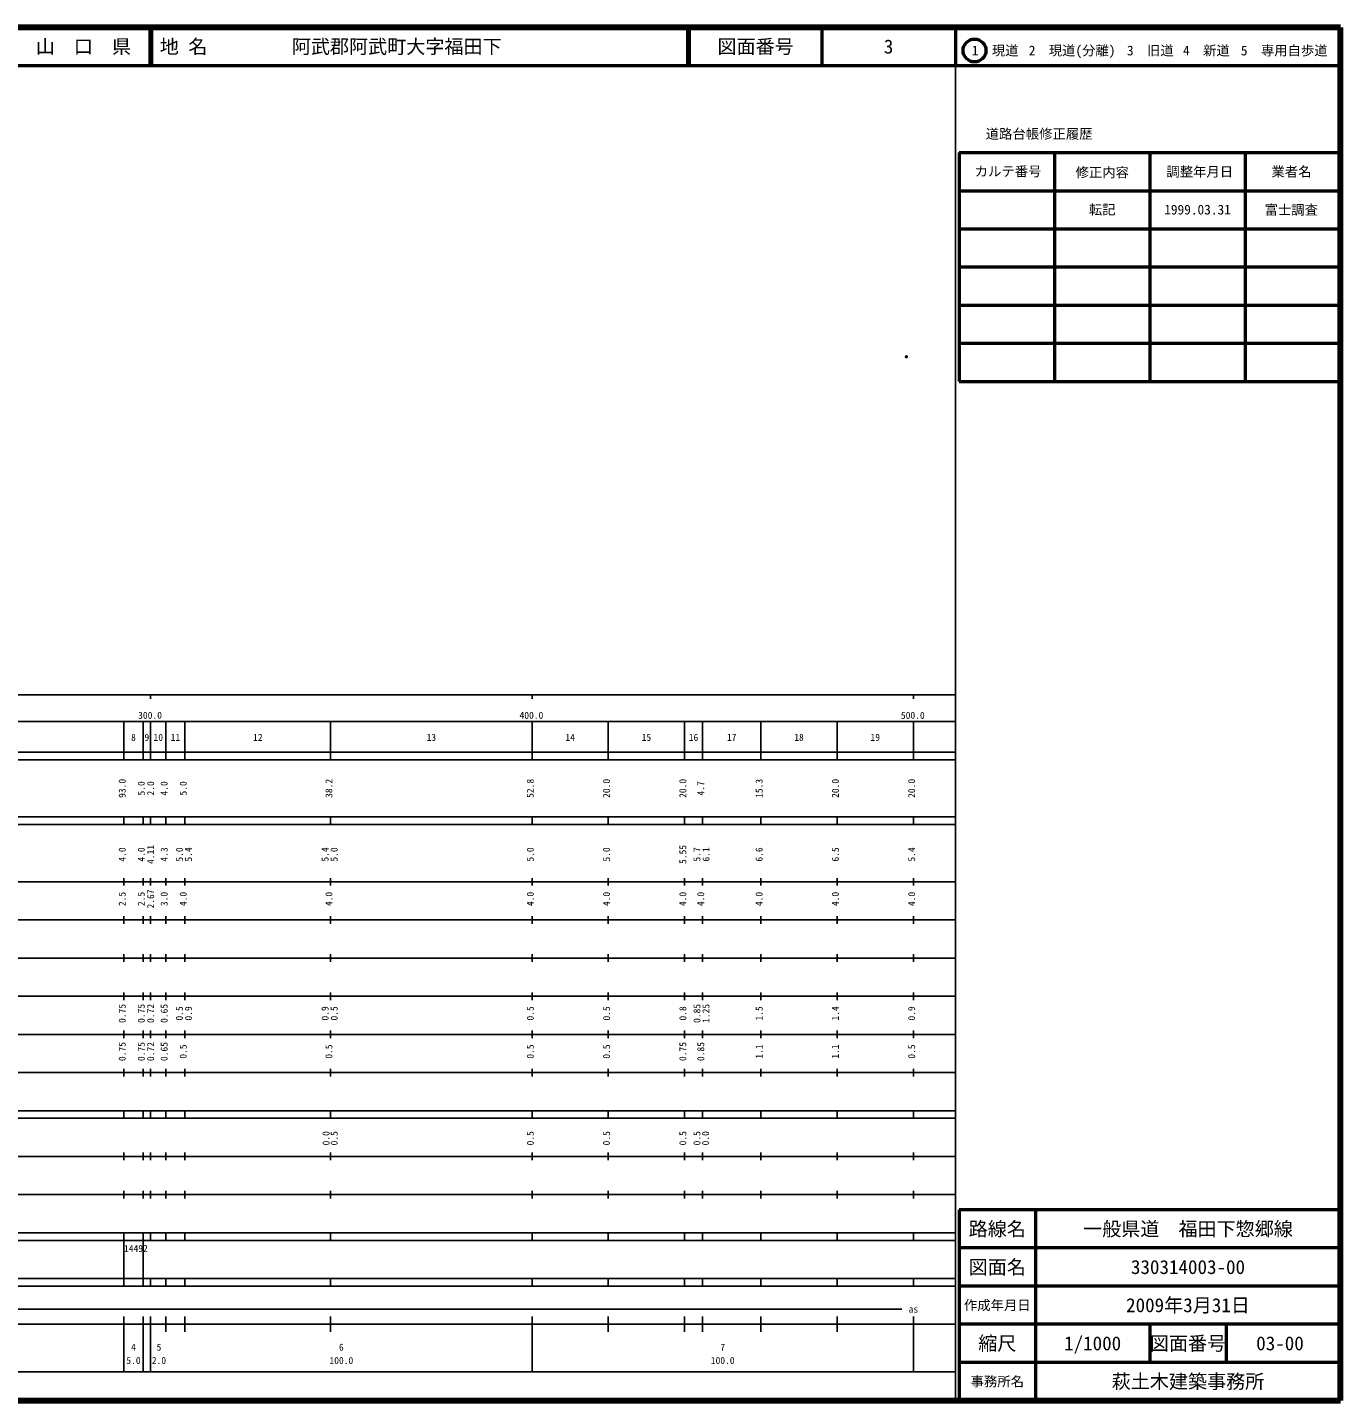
# Model space of a CAD drawing. Units: millimetres on the paper. Extents: x 40 to 680, y 20 to 380.
# Drawn here: x 335.7 to 680, y 20 to 380 of the extents above; entities that cross this region are included whole.
import ezdxf
from ezdxf.enums import TextEntityAlignment as Align

# ---------------------------------------------------------------- set-up
doc = ezdxf.new("R2010")
doc.units = ezdxf.units.MM
doc.header["$PDMODE"] = 32
doc.header["$PDSIZE"] = 0.5
doc.layers.add('M-OTRS', color=6, linetype='Continuous')
doc.layers.add('M-TTL-TXT', color=7, linetype='Continuous')
for name, color, linetype, lineweight in [('M-TTL', 2, 'Continuous', 140), ('M-TTL-BAND', 7, 'Continuous', 25), ('M-TTL-FRAM', 2, 'Continuous', 50), ('M-TTL-LINE', 7, 'Continuous', 50)]:
    doc.layers.add(name, color=color, linetype=linetype, lineweight=lineweight)
doc.styles.add('ＭＳ ゴシック', font='')
doc.styles.get('ＭＳ ゴシック').set_extended_font_data('MS Gothic')

msp = doc.modelspace()

# ---------------------------------------------------------------- linework, layer by layer
at = {"layer": 'M-OTRS'}
msp.add_point((566.151, 293.684), dxfattribs=at)
at = {"layer": 'M-TTL'}
for p, q in [((680, 380), (40, 380)), ((680, 20), (680, 380)), ((40, 20), (680, 20))]:
    msp.add_line(p, q, dxfattribs=at)
at = {"layer": 'M-TTL-BAND'}
for p, q in [((579, 20), (579, 370)), ((40, 205), (579, 205)), ((368, 205), (368, 204)), ((468, 205), (468, 204)), ((568, 205), (568, 204)), ((68, 198), (579, 198)), ((361, 188), (361, 198)), ((366, 188), (366, 198)), ((368, 188), (368, 198)), ((372, 188), (372, 198)), ((377, 188), (377, 198)), ((415.2, 188), (415.2, 198)), ((468, 188), (468, 198)), ((488, 188), (488, 198)), ((508, 188), (508, 198)), ((512.7, 188), (512.7, 198)), ((528, 188), (528, 198)), ((548, 188), (548, 198)), ((568, 188), (568, 198)), ((40, 190), (579, 190)), ((40, 188), (579, 188)), ((40, 173), (579, 173)), ((361, 171), (361, 173)), ((366, 171), (366, 173)), ((368, 171), (368, 173)), ((372, 171), (372, 173)), ((377, 171), (377, 173)), ((415.2, 171), (415.2, 173)), ((468, 171), (468, 173)), ((488, 171), (488, 173)), ((508, 171), (508, 173)), ((512.7, 171), (512.7, 173)), ((528, 171), (528, 173)), ((548, 171), (548, 173)), ((568, 171), (568, 173)), ((40, 171), (579, 171)), ((40, 156), (579, 156)), ((361, 155), (361, 157)), ((366, 155), (366, 157)), ((368, 155), (368, 157)), ((372, 155), (372, 157)), ((377, 155), (377, 157)), ((415.2, 155), (415.2, 157)), ((468, 155), (468, 157)), ((488, 155), (488, 157)), ((508, 155), (508, 157)), ((512.7, 155), (512.7, 157)), ((528, 155), (528, 157)), ((548, 155), (548, 157)), ((568, 155), (568, 157)), ((46, 146), (579, 146)), ((361, 145), (361, 147)), ((366, 145), (366, 147)), ((368, 145), (368, 147)), ((372, 145), (372, 147)), ((377, 145), (377, 147)), ((415.2, 145), (415.2, 147)), ((468, 145), (468, 147)), ((488, 145), (488, 147)), ((508, 145), (508, 147)), ((512.7, 145), (512.7, 147)), ((528, 145), (528, 147)), ((548, 145), (548, 147)), ((568, 145), (568, 147)), ((361, 135), (361, 137)), ((366, 135), (366, 137)), ((368, 135), (368, 137)), ((372, 135), (372, 137)), ((377, 135), (377, 137)), ((415.2, 135), (415.2, 137)), ((468, 135), (468, 137)), ((488, 135), (488, 137)), ((508, 135), (508, 137)), ((512.7, 135), (512.7, 137)), ((528, 135), (528, 137)), ((548, 135), (548, 137)), ((568, 135), (568, 137)), ((52, 136), (579, 136)), ((46, 126), (579, 126)), ((361, 125), (361, 127)), ((366, 125), (366, 127)), ((368, 125), (368, 127)), ((372, 125), (372, 127)), ((377, 125), (377, 127)), ((415.2, 125), (415.2, 127)), ((468, 125), (468, 127)), ((488, 125), (488, 127)), ((508, 125), (508, 127)), ((512.7, 125), (512.7, 127)), ((528, 125), (528, 127)), ((548, 125), (548, 127)), ((568, 125), (568, 127)), ((52, 116), (579, 116)), ((361, 115), (361, 117)), ((366, 115), (366, 117)), ((368, 115), (368, 117)), ((372, 115), (372, 117)), ((377, 115), (377, 117)), ((415.2, 115), (415.2, 117)), ((468, 115), (468, 117)), ((488, 115), (488, 117)), ((508, 115), (508, 117)), ((512.7, 115), (512.7, 117)), ((528, 115), (528, 117)), ((548, 115), (548, 117)), ((568, 115), (568, 117)), ((46, 106), (579, 106)), ((361, 105), (361, 107)), ((366, 105), (366, 107)), ((368, 105), (368, 107)), ((372, 105), (372, 107)), ((377, 105), (377, 107)), ((415.2, 105), (415.2, 107)), ((468, 105), (468, 107)), ((488, 105), (488, 107)), ((508, 105), (508, 107)), ((512.7, 105), (512.7, 107)), ((528, 105), (528, 107)), ((548, 105), (548, 107)), ((568, 105), (568, 107)), ((40, 96), (579, 96)), ((40, 94), (579, 94)), ((361, 94), (361, 96)), ((366, 94), (366, 96)), ((368, 94), (368, 96)), ((372, 94), (372, 96)), ((377, 94), (377, 96)), ((415.2, 94), (415.2, 96)), ((468, 94), (468, 96)), ((488, 94), (488, 96)), ((508, 94), (508, 96)), ((512.7, 94), (512.7, 96)), ((528, 94), (528, 96)), ((548, 94), (548, 96)), ((568, 94), (568, 96)), ((49, 84), (579, 84)), ((361, 83), (361, 85)), ((366, 83), (366, 85)), ((368, 83), (368, 85)), ((372, 83), (372, 85)), ((377, 83), (377, 85)), ((415.2, 83), (415.2, 85)), ((468, 83), (468, 85)), ((488, 83), (488, 85)), ((508, 83), (508, 85)), ((512.7, 83), (512.7, 85)), ((528, 83), (528, 85)), ((548, 83), (548, 85)), ((568, 83), (568, 85)), ((40, 74), (579, 74)), ((361, 73), (361, 75)), ((366, 73), (366, 75)), ((368, 73), (368, 75)), ((372, 73), (372, 75)), ((377, 73), (377, 75)), ((415.2, 73), (415.2, 75)), ((468, 73), (468, 75)), ((488, 73), (488, 75)), ((508, 73), (508, 75)), ((512.7, 73), (512.7, 75)), ((528, 73), (528, 75)), ((548, 73), (548, 75)), ((568, 73), (568, 75)), ((40, 64), (579, 64)), ((40, 62), (579, 62)), ((361, 62), (361, 64)), ((361, 52), (361, 62)), ((366, 62), (366, 64)), ((366, 52), (366, 62)), ((368, 62), (368, 64)), ((372, 62), (372, 64)), ((377, 62), (377, 64)), ((415.2, 62), (415.2, 64)), ((468, 62), (468, 64)), ((488, 62), (488, 64)), ((508, 62), (508, 64)), ((512.7, 62), (512.7, 64)), ((528, 62), (528, 64)), ((548, 62), (548, 64)), ((568, 62), (568, 64)), ((40, 52), (579, 52)), ((361, 50), (361, 52)), ((366, 50), (366, 52)), ((368, 50), (368, 52)), ((372, 50), (372, 52)), ((377, 50), (377, 52)), ((415.2, 50), (415.2, 52)), ((468, 50), (468, 52)), ((488, 50), (488, 52)), ((508, 50), (508, 52)), ((512.7, 50), (512.7, 52)), ((528, 50), (528, 52)), ((548, 50), (548, 52)), ((568, 50), (568, 52)), ((40, 50), (579, 50)), ((71, 44), (565, 44)), ((40, 40), (579, 40)), ((361, 27.5), (361, 42)), ((366, 27.5), (366, 42)), ((368, 27.5), (368, 42)), ((372, 38), (372, 42)), ((377, 38), (377, 42)), ((415.2, 38), (415.2, 42)), ((468, 27.5), (468, 42)), ((488, 38), (488, 42)), ((508, 38), (508, 42)), ((512.7, 38), (512.7, 42)), ((528, 38), (528, 42)), ((548, 38), (548, 42)), ((568, 27.5), (568, 42)), ((68, 27.5), (579, 27.5))]:
    msp.add_line(p, q, dxfattribs=at)
at = {"layer": 'M-TTL-FRAM'}
for p, q in [((580, 347.197), (580, 287.197)), ((580, 347.197), (680, 347.197)), ((580, 287.197), (680, 287.197)), ((680, 70), (580, 70)), ((580, 70), (580, 20))]:
    msp.add_line(p, q, dxfattribs=at)
at = {"layer": 'M-TTL-LINE'}
for p, q in [((367.75, 380), (367.75, 370)), ((368.25, 380), (368.25, 370)), ((508.747, 380), (508.747, 370)), ((509.247, 380), (509.247, 370)), ((543.997, 380), (543.997, 370)), ((579, 380), (579, 370)), ((40, 370), (680, 370)), ((605, 347.197), (605, 287.197)), ((630, 347.197), (630, 287.197)), ((655, 347.197), (655, 287.197)), ((580, 337.197), (680, 337.197)), ((580, 327.197), (680, 327.197)), ((580, 317.197), (680, 317.197)), ((580, 307.197), (680, 307.197)), ((580, 297.197), (680, 297.197)), ((600, 70), (600, 20)), ((680, 60), (580, 60)), ((680, 50), (580, 50)), ((680, 40), (580, 40)), ((630, 40), (630, 30)), ((650, 40), (650, 30)), ((680, 30), (580, 30))]:
    msp.add_line(p, q, dxfattribs=at)
msp.add_circle((584.031, 373.958), 3, dxfattribs=at)

# ---------------------------------------------------------------- texts
at = {"layer": 'M-TTL-BAND', "style": 'ＭＳ ゴシック'}
for s, p in [('300.0', (367.844, 198.195)), ('400.0', (467.844, 198.195)), ('500.0', (567.844, 198.195)), ('8', (363.5, 192.405)), ('9', (367, 192.405)), ('10', (370, 192.405)), ('11', (374.5, 192.405)), ('12', (396.1, 192.405)), ('13', (441.6, 192.405)), ('14', (478, 192.405)), ('15', (498, 192.405)), ('16', (510.35, 192.405)), ('17', (520.35, 192.405)), ('18', (538, 192.405)), ('19', (558, 192.405)), ('as', (568, 42.5)), ('4', (363.5, 32.523)), ('5', (370.178, 32.523)), ('6', (418, 32.523)), ('7', (518, 32.523)), ('5.0', (363.5, 29.033)), ('2.0', (370.178, 29.033)), ('100.0', (418, 29.033)), ('100.0', (518, 29.033))]:
    msp.add_text(s, height=1.833, dxfattribs=at).set_placement(p, align=Align.BOTTOM_CENTER)
for s, p in [('93.0', (362, 180.5)), ('5.0', (367, 180.5)), ('2.0', (369.457, 180.5)), ('4.0', (373, 180.5)), ('5.0', (378, 180.5)), ('38.2', (416.2, 180.5)), ('52.8', (469, 180.5)), ('20.0', (489, 180.5)), ('20.0', (509, 180.5)), ('4.7', (513.7, 180.5)), ('15.3', (529, 180.5)), ('20.0', (549, 180.5)), ('20.0', (569, 180.5)), ('4.0', (362, 163.174)), ('4.0', (367, 163.174)), ('4.11', (369.457, 163.174)), ('4.3', (373, 163.174)), ('5.0', (377, 163.174)), ('5.4', (379.37, 163.174)), ('5.4', (415.2, 163.174)), ('5.0', (417.57, 163.174)), ('5.0', (469, 163.174)), ('5.0', (489, 163.174)), ('5.55', (509, 163.174)), ('5.7', (512.7, 163.174)), ('6.1', (515.07, 163.174)), ('6.6', (529, 163.174)), ('6.5', (549, 163.174)), ('5.4', (569, 163.174)), ('2.5', (362, 151.5)), ('2.5', (367, 151.5)), ('2.67', (369.457, 151.5)), ('3.0', (373, 151.5)), ('4.0', (378, 151.5)), ('4.0', (416.2, 151.5)), ('4.0', (469, 151.5)), ('4.0', (489, 151.5)), ('4.0', (509, 151.5)), ('4.0', (513.7, 151.5)), ('4.0', (529, 151.5)), ('4.0', (549, 151.5)), ('4.0', (569, 151.5)), ('0.75', (362, 121.5)), ('0.75', (367, 121.5)), ('0.72', (369.457, 121.5)), ('0.65', (373, 121.5)), ('0.5', (377, 121.5)), ('0.9', (379.37, 121.5)), ('0.9', (415.2, 121.5)), ('0.5', (417.57, 121.5)), ('0.5', (469, 121.5)), ('0.5', (489, 121.5)), ('0.8', (509, 121.5)), ('0.85', (512.7, 121.5)), ('1.25', (515.07, 121.5)), ('1.5', (529, 121.5)), ('1.4', (549, 121.5)), ('0.9', (569, 121.5)), ('0.75', (362, 111.5)), ('0.75', (367, 111.5)), ('0.72', (369.457, 111.5)), ('0.65', (373, 111.5)), ('0.5', (378, 111.5)), ('0.5', (416.2, 111.5)), ('0.5', (469, 111.5)), ('0.5', (489, 111.5)), ('0.75', (509, 111.5)), ('0.85', (513.7, 111.5)), ('1.1', (529, 111.5)), ('1.1', (549, 111.5)), ('0.5', (569, 111.5)), ('0.0', (415.45, 88.764)), ('0.5', (417.57, 88.764)), ('0.5', (469, 88.764)), ('0.5', (489, 88.764)), ('0.5', (509, 88.764)), ('0.5', (512.7, 88.764)), ('0.0', (514.938, 88.764))]:
    msp.add_text(s, height=1.833, rotation=90, dxfattribs=at).set_placement(p, align=Align.BOTTOM_CENTER)
msp.add_text('14492', height=1.833, dxfattribs=at).set_placement((361.028, 58.405), align=Align.BOTTOM_LEFT)
at = {"layer": 'M-TTL-TXT', "style": 'ＭＳ ゴシック'}
for s, height, p in [('山\u3000口\u3000県', 3.666, (350.375, 375)), ('図面番号', 3.666, (526.622, 375)), ('3', 3.666, (561.497, 375)), ('1\u3000現道', 2.566, (589.448, 373.958)), ('2\u3000現道(分離)', 2.566, (609.619, 373.958)), ('3\u3000旧道', 2.566, (630.121, 373.958)), ('4\u3000新道', 2.566, (644.824, 373.958)), ('5\u3000専用自歩道', 2.566, (665.228, 373.958)), ('道路台帳修正履歴', 2.566, (600.968, 352.113)), ('カルテ番号', 2.566, (592.839, 342.277)), ('修正内容', 2.566, (617.509, 342.023)), ('調整年月日', 2.566, (643.089, 342.197)), ('業者名', 2.566, (667.134, 342.197)), ('転記', 2.566, (617.5, 332.245)), ('1999.03.31', 2.566, (642.5, 332.245)), ('富士調査', 2.566, (667.077, 332.189)), ('路線名', 3.666, (590, 65)), ('路線名', 3.666, (590, 65)), ('一般県道\u3000福田下惣郷線', 3.666, (640, 65)), ('図面名', 3.666, (590, 55)), ('図面名', 3.666, (590, 55)), ('330314003-00', 3.666, (640, 55)), ('2009年3月31日', 3.666, (640, 45)), ('作成年月日', 2.566, (590, 45)), ('作成年月日', 2.566, (590, 45)), ('縮尺', 3.666, (590, 35)), ('縮尺', 3.666, (590, 35)), ('1/1000', 3.666, (615, 35)), ('図面番号', 3.666, (640, 35)), ('図面番号', 3.666, (640, 35)), ('03-00', 3.666, (664.125, 35)), ('事務所名', 2.566, (590, 25)), ('事務所名', 2.566, (590, 25)), ('萩土木建築事務所', 3.666, (640, 25))]:
    msp.add_text(s, height=height, dxfattribs=at).set_placement(p, align=Align.MIDDLE_CENTER)
for s, p in [('地 名', (370.38, 375)), ('阿武郡阿武町大字福田下', (405.024, 375))]:
    msp.add_text(s, height=3.666, dxfattribs=at).set_placement(p, align=Align.MIDDLE_LEFT)

doc.saveas('drawing.dxf')
